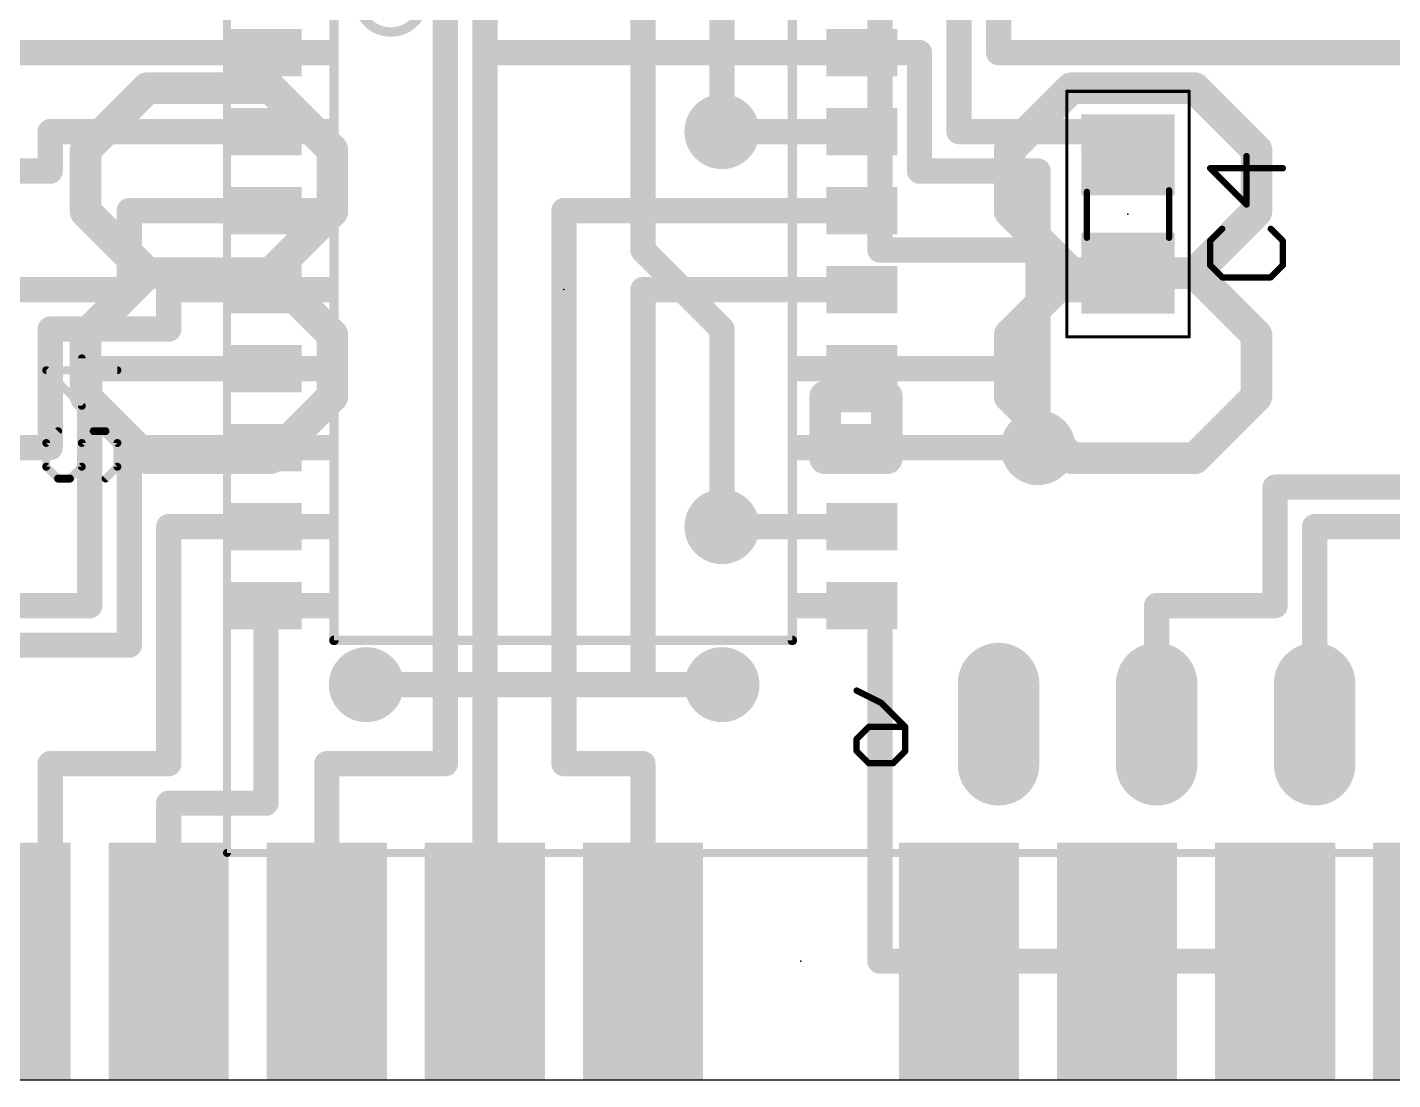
# Model space of a CAD drawing. Extents: x 0 to 67, y 0 to 26.
# Drawn here: x 18.05 to 39.99, y 0 to 16.92 of the extents above; entities that cross this region are included whole.
import ezdxf

# ---------------------------------------------------------------- set-up
doc = ezdxf.new("R2010")
doc.units = 0
for name, color, linetype in [('1', 22, 'CONTINUOUS'), ('16', 175, 'CONTINUOUS'), ('17', 82, 'CONTINUOUS'), ('18', 82, 'CONTINUOUS'), ('20', 7, 'CONTINUOUS'), ('21', 253, 'CONTINUOUS'), ('22', 253, 'CONTINUOUS'), ('23', 7, 'CONTINUOUS'), ('25', 253, 'CONTINUOUS'), ('39', 22, 'CONTINUOUS'), ('51', 253, 'CONTINUOUS')]:
    doc.layers.add(name, color=color, linetype=linetype)

# ---------------------------------------------------------------- blocks, each defined once
blk = doc.blocks.new('RECT')
blk.add_solid([(-0.5, -0.5), (0.5, -0.5), (-0.5, 0.5), (0.5, 0.5)])
blk = doc.blocks.new('LONGP100')
at = {"const_width": 1}
blk.add_lwpolyline([(-0.5, 0), (0.5, 0)], dxfattribs=at)
at = {"const_width": 0.5}
for points in [[(-0.5, 0.25, 1), (-0.5, -0.25)], [(0.5, -0.25, 1), (0.5, 0.25)]]:
    blk.add_lwpolyline(points, format="xyb", dxfattribs=at)
blk = doc.blocks.new('ROUNDV')
at = {"const_width": 0.5}
blk.add_lwpolyline([(0, -0.25, 1), (0, 0.25, 1), (0, -0.25)], format="xyb", dxfattribs=at)

msp = doc.modelspace()

# ---------------------------------------------------------------- linework, layer by layer
at = {"layer": '1', "const_width": 0.4064}
for points in [[(24.765, 6.35), (24.765, 19.685)], [(33.655, 19.685), (33.655, 16.51)], [(25.4, 16.51), (25.4, 17.78)], [(33.02, 17.78), (33.02, 15.24)], [(21.8821, 16.51), (8.6106, 16.51)], [(25.4, 1.905), (25.4, 16.51)], [(31.4579, 16.51), (25.4, 16.51)], [(31.4579, 16.51), (32.385, 16.51)], [(32.385, 16.51), (32.385, 14.605)], [(33.655, 16.51), (58.42, 16.51)], [(21.8821, 15.24), (18.415, 15.24)], [(18.415, 15.24), (18.415, 14.605)], [(29.21, 15.24), (31.4579, 15.24)], [(33.02, 15.24), (35.735, 15.24)], [(35.735, 15.24), (35.735, 14.865)], [(18.415, 14.605), (16.8656, 14.605)], [(32.385, 14.605), (34.29, 14.605)], [(34.29, 14.605), (34.29, 12.7)], [(21.8821, 13.97), (19.685, 13.97)], [(19.685, 13.97), (19.685, 12.7)], [(31.4579, 13.97), (26.67, 13.97)], [(26.67, 13.97), (26.67, 5.08)], [(35.735, 12.7), (35.735, 12.965)], [(19.685, 12.7), (16.8656, 12.7)], [(21.8821, 12.7), (20.32, 12.7)], [(20.32, 12.7), (20.32, 12.065)], [(31.4579, 12.7), (27.94, 12.7)], [(27.94, 12.7), (27.94, 6.35)], [(34.29, 12.7), (35.735, 12.7)], [(34.29, 11.43), (34.29, 12.7)], [(20.32, 12.065), (18.415, 12.065)], [(18.415, 12.065), (18.415, 10.16)], [(21.8821, 11.43), (19.05, 11.43)], [(19.05, 11.43), (19.05, 7.62)], [(31.4579, 11.43), (34.29, 11.43)], [(18.415, 10.16), (8.6106, 10.16)], [(21.8821, 10.16), (19.685, 10.16)], [(19.685, 10.16), (19.685, 6.985)], [(31.4579, 10.16), (34.29, 10.16)], [(38.1, 7.62), (38.1, 9.525)], [(38.1, 9.525), (41.275, 9.525)], [(21.8821, 8.89), (20.32, 8.89)], [(20.32, 8.89), (20.32, 5.08)], [(31.4579, 8.89), (29.21, 8.89)], [(38.735, 5.715), (38.735, 8.89)], [(38.735, 8.89), (42.545, 8.89)], [(19.05, 7.62), (13.97, 7.62)], [(21.8821, 7.62), (21.8821, 4.445)], [(31.4579, 7.62), (31.75, 7.62)], [(31.75, 7.62), (31.75, 1.905)], [(36.195, 5.715), (36.195, 7.62)], [(36.195, 7.62), (38.1, 7.62)], [(19.685, 6.985), (15.24, 6.985)], [(23.495, 6.35), (24.765, 6.35)], [(24.765, 5.08), (24.765, 6.35)], [(27.94, 6.35), (29.21, 6.35)], [(20.32, 5.08), (18.415, 5.08)], [(18.415, 5.08), (18.415, 1.905)], [(22.86, 1.905), (22.86, 5.08)], [(22.86, 5.08), (24.765, 5.08)], [(26.67, 5.08), (27.94, 5.08)], [(27.94, 5.08), (27.94, 1.905)], [(21.8821, 4.445), (20.32, 4.445)], [(20.32, 4.445), (20.32, 1.905)], [(18.415, 1.905), (17.78, 1.905)], [(31.75, 1.905), (38.1, 1.905)]]:
    msp.add_lwpolyline(points, dxfattribs=at)
at = {"layer": '1', "const_width": 0.2032}
for points in [[(21.8821, 16.4084, 1), (21.8821, 16.6116)], [(25.5016, 16.51, 1), (25.2984, 16.51)], [(25.4, 16.6116, 1), (25.4, 16.4084)], [(31.4579, 16.6116, 1), (31.4579, 16.4084)], [(31.4579, 16.4084, 1), (31.4579, 16.6116)], [(32.4866, 16.51, 1), (32.2834, 16.51)], [(32.385, 16.4084, 1), (32.385, 16.6116)], [(33.655, 16.6116, 1), (33.655, 16.4084)], [(25.2984, 16.51, 1), (25.5016, 16.51)], [(33.5534, 16.51, 1), (33.7566, 16.51)], [(18.415, 15.3416, 1), (18.415, 15.1384)], [(18.5166, 15.24, 1), (18.3134, 15.24)], [(21.8821, 15.1384, 1), (21.8821, 15.3416)], [(29.21, 15.3416, 1), (29.21, 15.1384)], [(31.4579, 15.1384, 1), (31.4579, 15.3416)], [(33.02, 15.3416, 1), (33.02, 15.1384)], [(35.8366, 15.24, 1), (35.6334, 15.24)], [(35.735, 15.1384, 1), (35.735, 15.3416)], [(32.9184, 15.24, 1), (33.1216, 15.24)], [(35.6334, 14.865, 1), (35.8366, 14.865)], [(18.3134, 14.605, 1), (18.5166, 14.605)], [(18.415, 14.5034, 1), (18.415, 14.7066)], [(32.385, 14.7066, 1), (32.385, 14.5034)], [(32.2834, 14.605, 1), (32.4866, 14.605)], [(34.3916, 14.605, 1), (34.1884, 14.605)], [(34.29, 14.5034, 1), (34.29, 14.7066)], [(19.685, 14.0716, 1), (19.685, 13.8684)], [(19.7866, 13.97, 1), (19.5834, 13.97)], [(21.8821, 13.8684, 1), (21.8821, 14.0716)], [(26.67, 14.0716, 1), (26.67, 13.8684)], [(26.7716, 13.97, 1), (26.5684, 13.97)], [(31.4579, 13.8684, 1), (31.4579, 14.0716)], [(35.8366, 12.965, 1), (35.6334, 12.965)], [(19.5834, 12.7, 1), (19.7866, 12.7)], [(19.685, 12.5984, 1), (19.685, 12.8016)], [(20.32, 12.8016, 1), (20.32, 12.5984)], [(20.4216, 12.7, 1), (20.2184, 12.7)], [(21.8821, 12.5984, 1), (21.8821, 12.8016)], [(27.94, 12.8016, 1), (27.94, 12.5984)], [(28.0416, 12.7, 1), (27.8384, 12.7)], [(31.4579, 12.5984, 1), (31.4579, 12.8016)], [(34.29, 12.8016, 1), (34.29, 12.5984)], [(34.3916, 12.7, 1), (34.1884, 12.7)], [(34.1884, 12.7, 1), (34.3916, 12.7)], [(35.6334, 12.7, 1), (35.8366, 12.7)], [(35.735, 12.5984, 1), (35.735, 12.8016)], [(18.415, 12.1666, 1), (18.415, 11.9634)], [(18.5166, 12.065, 1), (18.3134, 12.065)], [(20.2184, 12.065, 1), (20.4216, 12.065)], [(20.32, 11.9634, 1), (20.32, 12.1666)], [(19.05, 11.5316, 1), (19.05, 11.3284)], [(19.1516, 11.43, 1), (18.9484, 11.43)], [(21.8821, 11.3284, 1), (21.8821, 11.5316)], [(31.4579, 11.5316, 1), (31.4579, 11.3284)], [(34.29, 11.3284, 1), (34.29, 11.5316)], [(34.1884, 11.43, 1), (34.3916, 11.43)], [(18.415, 10.0584, 1), (18.415, 10.2616)], [(19.685, 10.2616, 1), (19.685, 10.0584)], [(19.7866, 10.16, 1), (19.5834, 10.16)], [(21.8821, 10.0584, 1), (21.8821, 10.2616)], [(31.4579, 10.2616, 1), (31.4579, 10.0584)], [(34.29, 10.0584, 1), (34.29, 10.2616)], [(18.3134, 10.16, 1), (18.5166, 10.16)], [(38.2016, 9.525, 1), (37.9984, 9.525)], [(38.1, 9.6266, 1), (38.1, 9.4234)], [(20.32, 8.9916, 1), (20.32, 8.7884)], [(20.4216, 8.89, 1), (20.2184, 8.89)], [(21.8821, 8.7884, 1), (21.8821, 8.9916)], [(29.21, 8.9916, 1), (29.21, 8.7884)], [(31.4579, 8.7884, 1), (31.4579, 8.9916)], [(38.8366, 8.89, 1), (38.6334, 8.89)], [(38.735, 8.9916, 1), (38.735, 8.7884)], [(18.9484, 7.62, 1), (19.1516, 7.62)], [(19.05, 7.5184, 1), (19.05, 7.7216)], [(21.9837, 7.62, 1), (21.7805, 7.62)], [(31.4579, 7.7216, 1), (31.4579, 7.5184)], [(31.8516, 7.62, 1), (31.6484, 7.62)], [(31.75, 7.5184, 1), (31.75, 7.7216)], [(36.2966, 7.62, 1), (36.0934, 7.62)], [(36.195, 7.7216, 1), (36.195, 7.5184)], [(37.9984, 7.62, 1), (38.2016, 7.62)], [(38.1, 7.5184, 1), (38.1, 7.7216)], [(19.5834, 6.985, 1), (19.7866, 6.985)], [(19.685, 6.8834, 1), (19.685, 7.0866)], [(23.495, 6.4516, 1), (23.495, 6.2484)], [(24.8666, 6.35, 1), (24.6634, 6.35)], [(24.6634, 6.35, 1), (24.8666, 6.35)], [(24.765, 6.2484, 1), (24.765, 6.4516)], [(27.94, 6.4516, 1), (27.94, 6.2484)], [(27.8384, 6.35, 1), (28.0416, 6.35)], [(29.21, 6.2484, 1), (29.21, 6.4516)], [(36.0934, 5.715, 1), (36.2966, 5.715)], [(38.6334, 5.715, 1), (38.8366, 5.715)], [(18.415, 5.1816, 1), (18.415, 4.9784)], [(18.5166, 5.08, 1), (18.3134, 5.08)], [(20.32, 4.9784, 1), (20.32, 5.1816)], [(22.9616, 5.08, 1), (22.7584, 5.08)], [(22.86, 5.1816, 1), (22.86, 4.9784)], [(24.765, 4.9784, 1), (24.765, 5.1816)], [(26.67, 5.1816, 1), (26.67, 4.9784)], [(28.0416, 5.08, 1), (27.8384, 5.08)], [(27.94, 4.9784, 1), (27.94, 5.1816)], [(20.2184, 5.08, 1), (20.4216, 5.08)], [(24.6634, 5.08, 1), (24.8666, 5.08)], [(26.5684, 5.08, 1), (26.7716, 5.08)], [(20.32, 4.5466, 1), (20.32, 4.3434)], [(20.4216, 4.445, 1), (20.2184, 4.445)], [(21.8821, 4.3434, 1), (21.8821, 4.5466)], [(21.7805, 4.445, 1), (21.9837, 4.445)], [(18.3134, 1.905, 1), (18.5166, 1.905)], [(18.415, 1.8034, 1), (18.415, 2.0066)], [(20.2184, 1.905, 1), (20.4216, 1.905)], [(22.7584, 1.905, 1), (22.9616, 1.905)], [(25.2984, 1.905, 1), (25.5016, 1.905)], [(27.8384, 1.905, 1), (28.0416, 1.905)], [(31.75, 2.0066, 1), (31.75, 1.8034)], [(31.6484, 1.905, 1), (31.8516, 1.905)], [(38.1, 1.8034, 1), (38.1, 2.0066)]]:
    msp.add_lwpolyline(points, format="xyb", dxfattribs=at)
at = {"layer": '16', "const_width": 0.4064}
for points in [[(31.75, 13.335), (31.75, 22.86)], [(27.94, 13.335), (27.94, 18.415)], [(29.21, 18.415), (29.21, 15.24)], [(29.21, 12.065), (27.94, 13.335)], [(34.29, 13.335), (31.75, 13.335)], [(34.29, 10.16), (34.29, 13.335)], [(29.21, 8.89), (29.21, 12.065)], [(29.21, 6.35), (23.495, 6.35)]]:
    msp.add_lwpolyline(points, dxfattribs=at)
at = {"layer": '16', "const_width": 0.2032}
for points in [[(29.1084, 15.24, 1), (29.3116, 15.24)], [(27.8384, 13.335, 1), (28.0416, 13.335)], [(28.0118, 13.4068, 1), (27.8682, 13.2632)], [(31.75, 13.4366, 1), (31.75, 13.2334)], [(31.6484, 13.335, 1), (31.8516, 13.335)], [(34.3916, 13.335, 1), (34.1884, 13.335)], [(34.29, 13.2334, 1), (34.29, 13.4366)], [(29.3116, 12.065, 1), (29.1084, 12.065)], [(29.1382, 11.9932, 1), (29.2818, 12.1368)], [(34.1884, 10.16, 1), (34.3916, 10.16)], [(29.1084, 8.89, 1), (29.3116, 8.89)], [(23.495, 6.4516, 1), (23.495, 6.2484)], [(29.21, 6.2484, 1), (29.21, 6.4516)]]:
    msp.add_lwpolyline(points, format="xyb", dxfattribs=at)
at = {"layer": '20'}
msp.add_line((9, 0), (52, 0), dxfattribs=at)
at = {"layer": '21', "const_width": 0.1524}
for points in [[(22.9743, 18.3642), (22.9743, 7.0612)], [(30.3403, 7.0612), (30.3403, 18.3642)], [(22.9743, 7.0612), (30.3403, 7.0612)]]:
    msp.add_lwpolyline(points, dxfattribs=at)
at = {"layer": '21'}
for points, const_width in [([(23.8887, 16.8402, 1), (23.8887, 17.907, 1), (23.8887, 16.8402)], 0.1524), ([(22.9743, 7.0993, 1), (22.9743, 7.0231)], 0.0762), ([(22.9362, 7.0612, 1), (23.0124, 7.0612)], 0.0762), ([(30.3022, 7.0612, 1), (30.3784, 7.0612)], 0.0762), ([(30.3403, 7.0231, 1), (30.3403, 7.0993)], 0.0762)]:
    msp.add_lwpolyline(points, format="xyb", dxfattribs=dict(at, const_width=const_width))
at = {"layer": '22'}
for points, const_width in [([(21.255, 3.645), (21.255, 21.645)], 0.127), ([(19.9739, 15.9377), (18.9825, 14.9462)], 0.508), ([(21.9568, 15.9377), (19.9739, 15.9377)], 0.508), ([(22.9483, 14.9462), (21.9568, 15.9377)], 0.508), ([(34.8253, 15.9377), (33.8338, 14.9462)], 0.508), ([(36.8082, 15.9377), (34.8253, 15.9377)], 0.508), ([(37.7996, 14.9462), (36.8082, 15.9377)], 0.508), ([(18.9825, 14.9462), (18.9825, 13.9548)], 0.508), ([(22.9483, 13.9548), (22.9483, 14.9462)], 0.508), ([(33.8338, 14.9462), (33.8338, 13.9548)], 0.508), ([(37.7996, 13.9548), (37.7996, 14.9462)], 0.508), ([(18.9825, 13.9548), (19.9739, 12.9633)], 0.508), ([(21.9568, 12.9633), (22.9483, 13.9548)], 0.508), ([(33.8338, 13.9548), (34.8253, 12.9633)], 0.508), ([(36.8082, 12.9633), (37.7996, 13.9548)], 0.508), ([(19.9739, 12.9633), (18.9825, 11.9719)], 0.508), ([(21.9568, 12.9633), (19.9739, 12.9633)], 0.508), ([(22.9483, 11.9719), (21.9568, 12.9633)], 0.508), ([(34.8253, 12.9633), (33.8338, 11.9719)], 0.508), ([(36.8082, 12.9633), (34.8253, 12.9633)], 0.508), ([(37.7996, 11.9719), (36.8082, 12.9633)], 0.508), ([(18.9825, 11.9719), (18.9825, 10.9804)], 0.508), ([(22.9483, 10.9804), (22.9483, 11.9719)], 0.508), ([(33.8338, 11.9719), (33.8338, 10.9804)], 0.508), ([(37.7996, 10.9804), (37.7996, 11.9719)], 0.508), ([(18.9825, 10.9804), (19.9739, 9.989)], 0.508), ([(21.9568, 9.989), (22.9483, 10.9804)], 0.508), ([(31.8591, 10.9804), (30.8676, 10.9804)], 0.508), ([(30.8676, 10.9804), (30.8676, 9.989)], 0.508), ([(31.8591, 9.989), (31.8591, 10.9804)], 0.508), ([(33.8338, 10.9804), (34.8253, 9.989)], 0.508), ([(36.8082, 9.989), (37.7996, 10.9804)], 0.508), ([(19.9739, 9.989), (21.9568, 9.989)], 0.508), ([(30.8676, 9.989), (31.8591, 9.989)], 0.508), ([(34.8253, 9.989), (36.8082, 9.989)], 0.508), ([(31.3746, 6.2552), (31.7644, 6.0603)], 0.1016), ([(31.7644, 6.0603), (32.1542, 5.6705)], 0.1016), ([(31.3746, 5.4756), (31.5695, 5.6705)], 0.1016), ([(31.5695, 5.6705), (32.1542, 5.6705)], 0.1016), ([(32.1542, 5.6705), (32.1542, 5.2807)], 0.1016), ([(31.3746, 5.2807), (31.3746, 5.4756)], 0.1016), ([(31.5695, 5.0858), (31.3746, 5.2807)], 0.1016), ([(32.1542, 5.2807), (31.9593, 5.0858)], 0.1016), ([(31.9593, 5.0858), (31.5695, 5.0858)], 0.1016), ([(58.755, 3.645), (21.255, 3.645)], 0.127)]:
    msp.add_lwpolyline(points, dxfattribs=dict(at, const_width=const_width))
for points, const_width in [([(19.9739, 16.0647, 1), (19.9739, 15.8107)], 0.254), ([(20.0637, 15.8479, 1), (19.8841, 16.0275)], 0.254), ([(22.0466, 16.0275, 1), (21.867, 15.8479)], 0.254), ([(21.9568, 15.8107, 1), (21.9568, 16.0647)], 0.254), ([(34.8253, 16.0647, 1), (34.8253, 15.8107)], 0.254), ([(34.9151, 15.8479, 1), (34.7355, 16.0275)], 0.254), ([(36.898, 16.0275, 1), (36.7184, 15.8479)], 0.254), ([(36.8082, 15.8107, 1), (36.8082, 16.0647)], 0.254), ([(19.1095, 14.9462, 1), (18.8555, 14.9462)], 0.254), ([(18.8927, 15.036, 1), (19.0723, 14.8564)], 0.254), ([(23.0753, 14.9462, 1), (22.8213, 14.9462)], 0.254), ([(22.8585, 14.8564, 1), (23.0381, 15.036)], 0.254), ([(33.9608, 14.9462, 1), (33.7068, 14.9462)], 0.254), ([(33.744, 15.036, 1), (33.9236, 14.8564)], 0.254), ([(37.9266, 14.9462, 1), (37.6726, 14.9462)], 0.254), ([(37.7098, 14.8564, 1), (37.8894, 15.036)], 0.254), ([(19.0723, 14.0446, 1), (18.8927, 13.865)], 0.254), ([(18.8555, 13.9548, 1), (19.1095, 13.9548)], 0.254), ([(22.8213, 13.9548, 1), (23.0753, 13.9548)], 0.254), ([(23.0381, 13.865, 1), (22.8585, 14.0446)], 0.254), ([(33.9236, 14.0446, 1), (33.744, 13.865)], 0.254), ([(33.7068, 13.9548, 1), (33.9608, 13.9548)], 0.254), ([(37.6726, 13.9548, 1), (37.9266, 13.9548)], 0.254), ([(37.8894, 13.865, 1), (37.7098, 14.0446)], 0.254), ([(19.9739, 13.0903, 1), (19.9739, 12.8363)], 0.254), ([(20.0637, 12.8735, 1), (19.8841, 13.0531)], 0.254), ([(19.8841, 12.8735, 1), (20.0637, 13.0531)], 0.254), ([(22.0466, 13.0531, 1), (21.867, 12.8735)], 0.254), ([(21.867, 13.0531, 1), (22.0466, 12.8735)], 0.254), ([(21.9568, 12.8363, 1), (21.9568, 13.0903)], 0.254), ([(34.8253, 13.0903, 1), (34.8253, 12.8363)], 0.254), ([(34.9151, 12.8735, 1), (34.7355, 13.0531)], 0.254), ([(34.7355, 12.8735, 1), (34.9151, 13.0531)], 0.254), ([(36.898, 13.0531, 1), (36.7184, 12.8735)], 0.254), ([(36.7184, 13.0531, 1), (36.898, 12.8735)], 0.254), ([(36.8082, 12.8363, 1), (36.8082, 13.0903)], 0.254), ([(19.1095, 11.9719, 1), (18.8555, 11.9719)], 0.254), ([(18.8927, 12.0617, 1), (19.0723, 11.8821)], 0.254), ([(23.0753, 11.9719, 1), (22.8213, 11.9719)], 0.254), ([(22.8585, 11.8821, 1), (23.0381, 12.0617)], 0.254), ([(33.9608, 11.9719, 1), (33.7068, 11.9719)], 0.254), ([(33.744, 12.0617, 1), (33.9236, 11.8821)], 0.254), ([(37.9266, 11.9719, 1), (37.6726, 11.9719)], 0.254), ([(37.7098, 11.8821, 1), (37.8894, 12.0617)], 0.254), ([(19.0723, 11.0702, 1), (18.8927, 10.8906)], 0.254), ([(23.0381, 10.8906, 1), (22.8585, 11.0702)], 0.254), ([(30.8676, 11.1074, 1), (30.8676, 10.8534)], 0.254), ([(30.9946, 10.9804, 1), (30.7406, 10.9804)], 0.254), ([(31.9861, 10.9804, 1), (31.7321, 10.9804)], 0.254), ([(31.8591, 10.8534, 1), (31.8591, 11.1074)], 0.254), ([(33.9236, 11.0702, 1), (33.744, 10.8906)], 0.254), ([(37.8894, 10.8906, 1), (37.7098, 11.0702)], 0.254), ([(18.8555, 10.9804, 1), (19.1095, 10.9804)], 0.254), ([(22.8213, 10.9804, 1), (23.0753, 10.9804)], 0.254), ([(33.7068, 10.9804, 1), (33.9608, 10.9804)], 0.254), ([(37.6726, 10.9804, 1), (37.9266, 10.9804)], 0.254), ([(19.9739, 10.116, 1), (19.9739, 9.862)], 0.254), ([(19.8841, 9.8992, 1), (20.0637, 10.0788)], 0.254), ([(21.867, 10.0788, 1), (22.0466, 9.8992)], 0.254), ([(21.9568, 9.862, 1), (21.9568, 10.116)], 0.254), ([(30.8676, 10.116, 1), (30.8676, 9.862)], 0.254), ([(30.7406, 9.989, 1), (30.9946, 9.989)], 0.254), ([(31.7321, 9.989, 1), (31.9861, 9.989)], 0.254), ([(31.8591, 9.862, 1), (31.8591, 10.116)], 0.254), ([(34.8253, 10.116, 1), (34.8253, 9.862)], 0.254), ([(34.7355, 9.8992, 1), (34.9151, 10.0788)], 0.254), ([(36.7184, 10.0788, 1), (36.898, 9.8992)], 0.254), ([(36.8082, 9.862, 1), (36.8082, 10.116)], 0.254), ([(31.386, 6.2779, 1), (31.3632, 6.2325)], 0.0508), ([(31.7824, 6.0783, 1), (31.7464, 6.0423)], 0.0508), ([(31.753, 6.0376, 1), (31.7758, 6.083)], 0.0508), ([(31.5695, 5.6959, 1), (31.5695, 5.6451)], 0.0508), ([(31.5875, 5.6525, 1), (31.5515, 5.6885)], 0.0508), ([(32.1796, 5.6705, 1), (32.1288, 5.6705)], 0.0508), ([(32.1362, 5.6525, 1), (32.1722, 5.6885)], 0.0508), ([(32.1542, 5.6451, 1), (32.1542, 5.6959)], 0.0508), ([(31.3566, 5.4936, 1), (31.3926, 5.4576)], 0.0508), ([(31.4, 5.4756, 1), (31.3492, 5.4756)], 0.0508), ([(31.3926, 5.2987, 1), (31.3566, 5.2627)], 0.0508), ([(31.3492, 5.2807, 1), (31.4, 5.2807)], 0.0508), ([(32.1288, 5.2807, 1), (32.1796, 5.2807)], 0.0508), ([(32.1722, 5.2627, 1), (32.1362, 5.2987)], 0.0508), ([(31.5695, 5.1112, 1), (31.5695, 5.0604)], 0.0508), ([(31.5515, 5.0678, 1), (31.5875, 5.1038)], 0.0508), ([(31.9413, 5.1038, 1), (31.9773, 5.0678)], 0.0508), ([(31.9593, 5.0604, 1), (31.9593, 5.1112)], 0.0508), ([(21.255, 3.6768, 1), (21.255, 3.6132)], 0.0635), ([(21.2233, 3.645, 1), (21.2868, 3.645)], 0.0635)]:
    msp.add_lwpolyline(points, format="xyb", dxfattribs=dict(at, const_width=const_width))
at = {"layer": '23'}
for p in [(35.735, 13.915), (26.67, 12.7), (30.48, 1.905)]:
    msp.add_point(p, dxfattribs=at)
at = {"layer": '25'}
for points, const_width in [([(37.0728, 14.6691, 1), (37.0368, 14.6331)], 0.0508), ([(37.0548, 14.6765, 1), (37.0548, 14.6257)], 0.0508), ([(37.6649, 14.846, 1), (37.6141, 14.846)], 0.0508), ([(38.2242, 14.6257, 1), (38.2242, 14.6765)], 0.0508), ([(37.6141, 14.0664, 1), (37.6649, 14.0664)], 0.0508), ([(37.6215, 14.0484, 1), (37.6575, 14.0844)], 0.0508), ([(37.2677, 13.6586, 1), (37.2317, 13.6946)], 0.0508), ([(38.0473, 13.6946, 1), (38.0113, 13.6586)], 0.0508), ([(37.0368, 13.4997, 1), (37.0728, 13.4637)], 0.0508), ([(37.0802, 13.4817, 1), (37.0294, 13.4817)], 0.0508), ([(38.2496, 13.4817, 1), (38.1988, 13.4817)], 0.0508), ([(38.2062, 13.4637, 1), (38.2422, 13.4997)], 0.0508), ([(37.0728, 13.1099, 1), (37.0368, 13.0739)], 0.0508), ([(37.0294, 13.0919, 1), (37.0802, 13.0919)], 0.0508), ([(37.2497, 12.9224, 1), (37.2497, 12.8716)], 0.0508), ([(38.0293, 12.8716, 1), (38.0293, 12.9224)], 0.0508), ([(38.1988, 13.0919, 1), (38.2496, 13.0919)], 0.0508), ([(38.2422, 13.0739, 1), (38.2062, 13.1099)], 0.0508), ([(37.2317, 12.879, 1), (37.2677, 12.915)], 0.0508), ([(38.0113, 12.915, 1), (38.0473, 12.879)], 0.0508), ([(18.9543, 11.5948, 1), (18.8908, 11.5948)], 0.0635), ([(18.3505, 11.4358, 1), (18.3505, 11.3723)], 0.0635), ([(18.373, 11.4265, 1), (18.3281, 11.3816)], 0.0635), ([(19.4945, 11.3723, 1), (19.4945, 11.4358)], 0.0635), ([(18.8908, 10.8321, 1), (18.9543, 10.8321)], 0.0635), ([(18.9001, 10.8096, 1), (18.945, 10.8546)], 0.0635), ([(18.5636, 10.4029, 1), (18.5187, 10.4478)], 0.0635), ([(19.1132, 10.4571, 1), (19.1132, 10.3936)], 0.0635), ([(19.1356, 10.4029, 1), (19.0907, 10.4478)], 0.0635), ([(19.3263, 10.4478, 1), (19.2814, 10.4029)], 0.0635), ([(19.3038, 10.3936, 1), (19.3038, 10.4571)], 0.0635), ([(18.3823, 10.2347, 1), (18.3188, 10.2347)], 0.0635), ([(18.3281, 10.2571, 1), (18.373, 10.2122)], 0.0635), ([(18.9543, 10.2347, 1), (18.8908, 10.2347)], 0.0635), ([(18.9001, 10.2571, 1), (18.945, 10.2122)], 0.0635), ([(19.5263, 10.2347, 1), (19.4628, 10.2347)], 0.0635), ([(19.472, 10.2122, 1), (19.517, 10.2571)], 0.0635), ([(18.3188, 9.8534, 1), (18.3823, 9.8534)], 0.0635), ([(18.373, 9.8758, 1), (18.3281, 9.8309)], 0.0635), ([(18.8908, 9.8534, 1), (18.9543, 9.8534)], 0.0635), ([(18.945, 9.8309, 1), (18.9001, 9.8758)], 0.0635), ([(19.4628, 9.8534, 1), (19.5263, 9.8534)], 0.0635), ([(19.517, 9.8309, 1), (19.472, 9.8758)], 0.0635), ([(18.5412, 9.6945, 1), (18.5412, 9.631)], 0.0635), ([(18.5187, 9.6403, 1), (18.5636, 9.6852)], 0.0635), ([(18.7094, 9.6852, 1), (18.7543, 9.6403)], 0.0635), ([(18.7319, 9.631, 1), (18.7319, 9.6945)], 0.0635), ([(19.2814, 9.6852, 1), (19.3263, 9.6403)], 0.0635)]:
    msp.add_lwpolyline(points, format="xyb", dxfattribs=dict(at, const_width=const_width))
for points, const_width in [([(38.2242, 14.6511), (37.0548, 14.6511)], 0.1016), ([(37.0548, 14.6511), (37.6395, 14.0664)], 0.1016), ([(37.6395, 14.0664), (37.6395, 14.846)], 0.1016), ([(37.2497, 13.6766), (37.0548, 13.4817)], 0.1016), ([(38.2242, 13.4817), (38.0293, 13.6766)], 0.1016), ([(37.0548, 13.4817), (37.0548, 13.0919)], 0.1016), ([(38.2242, 13.0919), (38.2242, 13.4817)], 0.1016), ([(37.0548, 13.0919), (37.2497, 12.897)], 0.1016), ([(37.2497, 12.897), (38.0293, 12.897)], 0.1016), ([(38.0293, 12.897), (38.2242, 13.0919)], 0.1016), ([(18.9225, 10.8321), (18.9225, 11.5948)], 0.127), ([(19.4945, 11.4041), (18.3505, 11.4041)], 0.127), ([(18.3505, 11.4041), (18.9225, 10.8321)], 0.127), ([(18.5412, 10.4254), (18.3505, 10.2347)], 0.127), ([(18.9225, 10.2347), (19.1132, 10.4254)], 0.127), ([(19.1132, 10.4254), (19.3038, 10.4254)], 0.127), ([(19.3038, 10.4254), (19.4945, 10.2347)], 0.127), ([(18.3505, 10.2347), (18.3505, 9.8534)], 0.127), ([(18.9225, 9.8534), (18.9225, 10.2347)], 0.127), ([(19.4945, 10.2347), (19.4945, 9.8534)], 0.127), ([(18.3505, 9.8534), (18.5412, 9.6627)], 0.127), ([(18.7319, 9.6627), (18.9225, 9.8534)], 0.127), ([(19.4945, 9.8534), (19.3038, 9.6627)], 0.127), ([(18.5412, 9.6627), (18.7319, 9.6627)], 0.127)]:
    msp.add_lwpolyline(points, dxfattribs=dict(at, const_width=const_width))
at = {"layer": '39', "const_width": 0.0508}
for points in [[(34.752, 11.942), (34.752, 15.888)], [(34.752, 15.888), (36.718, 15.888)], [(36.718, 15.888), (36.718, 11.942)], [(36.718, 11.942), (34.752, 11.942)]]:
    msp.add_lwpolyline(points, dxfattribs=at)
at = {"layer": '39', "const_width": 0.0254}
for points in [[(34.7647, 15.888, 1), (34.7393, 15.888)], [(34.752, 15.9007, 1), (34.752, 15.8753)], [(36.7307, 15.888, 1), (36.7053, 15.888)], [(36.718, 15.8753, 1), (36.718, 15.9007)], [(34.752, 11.9547, 1), (34.752, 11.9293)], [(34.7393, 11.942, 1), (34.7647, 11.942)], [(36.7053, 11.942, 1), (36.7307, 11.942)], [(36.718, 11.9293, 1), (36.718, 11.9547)]]:
    msp.add_lwpolyline(points, format="xyb", dxfattribs=at)
at = {"layer": '51', "const_width": 0.1016}
for points in [[(35.075, 14.271), (35.075, 13.534)], [(36.395, 14.296), (36.395, 13.534)]]:
    msp.add_lwpolyline(points, dxfattribs=at)
at = {"layer": '51', "const_width": 0.0508}
for points in [[(35.1004, 14.271, 1), (35.0496, 14.271)], [(36.4204, 14.296, 1), (36.3696, 14.296)], [(35.0496, 13.534, 1), (35.1004, 13.534)], [(36.3696, 13.534, 1), (36.4204, 13.534)]]:
    msp.add_lwpolyline(points, format="xyb", dxfattribs=at)

# ---------------------------------------------------------------- block references
at = {"layer": '1'}
for p, xscale, yscale, rotation in [((21.8821, 16.51), 0.762, 1.143, 270), ((31.4579, 16.51), 0.762, 1.143, 270), ((21.8821, 15.24), 0.762, 1.143, 270), ((31.4579, 15.24), 0.762, 1.143, 270), ((35.735, 14.865), 1.3, 1.5, 270), ((21.8821, 13.97), 0.762, 1.143, 270), ((31.4579, 13.97), 0.762, 1.143, 270), ((35.735, 12.965), 1.3, 1.5, 270), ((21.8821, 12.7), 0.762, 1.143, 270), ((31.4579, 12.7), 0.762, 1.143, 270), ((21.8821, 11.43), 0.762, 1.143, 270), ((31.4579, 11.43), 0.762, 1.143, 270), ((21.8821, 10.16), 0.762, 1.143, 270), ((31.4579, 10.16), 0.762, 1.143, 270), ((21.8821, 8.89), 0.762, 1.143, 270), ((31.4579, 8.89), 0.762, 1.143, 270), ((21.8821, 7.62), 0.762, 1.143, 270), ((31.4579, 7.62), 0.762, 1.143, 270), ((17.78, 1.905), 3.81, 1.9304, 90), ((20.32, 1.905), 3.81, 1.9304, 90), ((22.86, 1.905), 3.81, 1.9304, 90), ((25.4, 1.905), 3.81, 1.9304, 90), ((27.94, 1.905), 3.81, 1.9304, 90), ((33.02, 1.905), 3.81, 1.9304, 90), ((35.56, 1.905), 3.81, 1.9304, 90), ((38.1, 1.905), 3.81, 1.9304, 90), ((40.64, 1.905), 3.81, 1.9304, 90)]:
    msp.add_blockref('RECT', p, dxfattribs=dict(at, xscale=xscale, yscale=yscale, rotation=rotation))
at = {"layer": '17', "xscale": 1.308, "yscale": 1.308, "rotation": 90}
for p in [(33.655, 5.715), (33.655, 5.715), (36.195, 5.715), (36.195, 5.715), (38.735, 5.715), (38.735, 5.715)]:
    msp.add_blockref('LONGP100', p, dxfattribs=at)
at = {"layer": '18', "xscale": 1.2064, "yscale": 1.2064}
for p in [(29.21, 15.24), (29.21, 15.24), (34.29, 10.16), (34.29, 10.16), (29.21, 8.89), (29.21, 8.89), (23.495, 6.35), (23.495, 6.35), (29.21, 6.35), (29.21, 6.35)]:
    msp.add_blockref('ROUNDV', p, dxfattribs=at)
at = {"layer": '51', "rotation": 270}
for p, xscale, yscale in [((22.2504, 16.51), 0.4064, 1.3462), ((31.0642, 16.51), 0.4064, 1.3462), ((22.2504, 15.24), 0.4064, 1.3462), ((31.0642, 15.24), 0.4064, 1.3462), ((35.7362, 14.6322), 0.7501, 1.4501), ((22.2504, 13.97), 0.4064, 1.3462), ((31.0642, 13.97), 0.4064, 1.3462), ((35.7362, 13.1844), 0.7501, 1.4501), ((22.2504, 12.7), 0.4064, 1.3462), ((31.0642, 12.7), 0.4064, 1.3462), ((22.2504, 11.43), 0.4064, 1.3462), ((31.0642, 11.43), 0.4064, 1.3462), ((22.2504, 10.16), 0.4064, 1.3462), ((31.0642, 10.16), 0.4064, 1.3462), ((22.2504, 8.89), 0.4064, 1.3462), ((31.0642, 8.89), 0.4064, 1.3462), ((22.2504, 7.62), 0.4064, 1.3462), ((31.0642, 7.62), 0.4064, 1.3462)]:
    msp.add_blockref('RECT', p, dxfattribs=dict(at, xscale=xscale, yscale=yscale))

doc.saveas('drawing.dxf')
